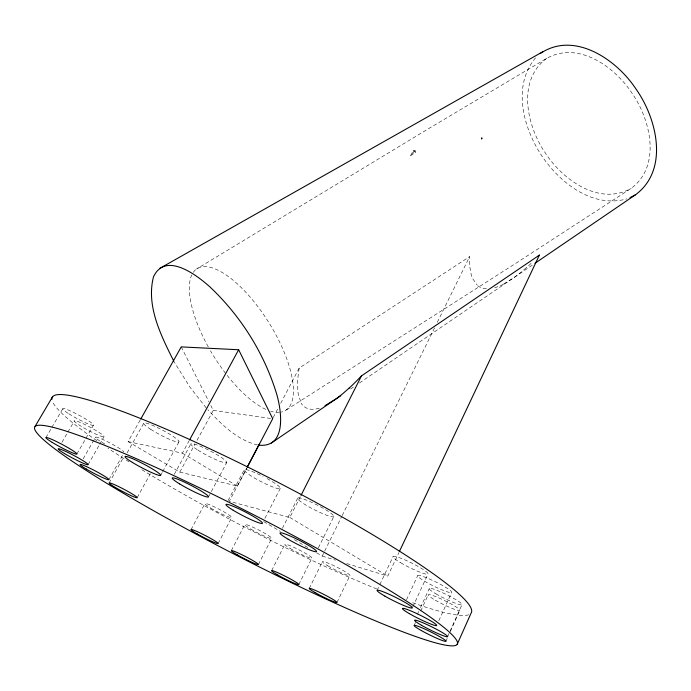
<?xml version="1.0" encoding="UTF-8"?>
<svg xmlns="http://www.w3.org/2000/svg" width="691" height="691" viewBox="0 0 691 691"><rect width="100%" height="100%" fill="white"/><g stroke="black" fill="none" stroke-linecap="round" stroke-linejoin="round"><path stroke-width="0.52" stroke-dasharray="3.46 2.59" d="M280.71 403.302L299.177 368.096L469.647 256.603L469.586 258.486A128.345 65.049 -49.1 0 0 469.871 267.167L471.107 274.12A83.68 42.047 -50.2 0 0 472.748 278.793L477.032 284.856M481.411 137.88C480.392 139.919 483.424 138.779 481.981 137.768L481.411 137.88L482.638 138.33M299.177 368.096L298.823 370.341A138.114 64.349 -54.1 0 0 297.657 382.019L297.804 390.398A89.122 40.709 -55 0 0 298.633 395.96L301.293 402.957M447.664 636.523L462.054 604.478M445.902 641.326L447.198 638.432M450.238 631.686L459.765 610.464M438.828 620.708L451.62 592.498A18.951 2.323 26.2 0 0 428.126 578.453A18.951 2.323 26.2 0 0 424.369 581.079A18.951 2.323 26.2 0 0 451.586 592.524M417.381 614.359L418.711 611.475M420.482 607.614L429.344 588.352M414.151 625.372L415.472 622.496M420.759 610.999L428.239 594.709M412.795 606.897L428.057 573.85M406.507 599.745L417.727 575.594M346.813 563.588L387.781 576.095L398.845 552.679M377.061 590.434L379.342 585.614M379.8 584.655L393.024 556.713M336.966 602.448L349.957 575.517M316.651 552.8L322.231 556.091L341.725 516.479M342.2 515.512L434.933 327.128M437.308 322.3L469.647 256.603M309.24 588.473L322.395 561.697M298.762 584.655L311.84 558.233M318.387 547.79L333.813 516.592A20.289 2.729 26.9 0 0 307.858 500.716A20.289 2.729 26.9 0 0 305.543 504.845A20.289 2.729 26.9 0 0 333.813 516.592M271.658 570.611L284.934 544.266M282.394 528.321L297.631 498.246M140.195 420.05L128.094 441.618L179.798 472.108L237.367 486.084L246.825 468.057L229.3 501.295L289.823 517.473L300.55 496.285M481.23 139.254L481.981 137.768M258.382 564.547L271.667 538.41M264.895 518.354L280.365 488.192M231.33 550.623L244.804 524.573M218.157 543.48L231.761 517.404M228.039 500.604L244.294 469.655M273.221 417.571L278.214 408.061M410.661 155.596L413.313 150.552L415.015 150.232L415.611 152.409L410.661 155.596L415.015 150.232M191.036 529.66L204.821 503.696M208.483 496.915L226.691 462.607M174.262 474.397L190.828 443.924M179.798 472.108L195.009 444.054M197.039 440.305L213.269 410.385L210.841 405.574M128.094 441.618L182.355 453.166L189.014 440.944M160.649 475.348L162.178 472.558M162.687 471.625L178.969 441.86M137.198 497.606L150.336 473.724M108.902 479.64L123.102 454.307M109.066 483.035L123.421 457.39M127.135 452.881L143.754 423.186M88.094 464.697L99.219 445.116M99.754 444.183L103.996 436.729A16.791 1.823 28.1 0 0 83.127 423.713A16.791 1.823 28.1 0 0 80.51 425.889A16.791 1.823 28.1 0 0 103.97 436.747M83.17 458.85L95.462 437.308M76.917 453.97L93.484 425.077M61.974 442.3L67.373 432.989M67.908 432.056L74.386 420.871M45.874 437.671L51.307 428.368M51.851 427.435L62.717 408.83M535.542 57.854C512.091 85.727 523.122 127.351 541.269 155.034C559.261 182.372 592.437 208.691 626.987 198.835M526.24 267.814L520.107 272.988A79.811 39.404 -50.6 0 1 513.465 277.981L503.532 284.027M350.57 389.024L355.019 385.984M359.475 382.952L534.065 263.919M286.307 409.918L516.687 262.753L631.203 188.358C661.166 166.09 650.836 120.735 632.628 94.088C615.439 67.321 578.79 40.544 546.78 58.32L429.672 128.008L196.469 269.041M546.78 58.32C516.643 80.424 526.844 125.814 545 152.504C562.206 179.444 599.071 206.419 631.203 188.358M213.269 410.385L270.578 418.426M257.553 444.978C237.246 440.167 221.751 424.55 207.922 409.841M322.231 556.091L335.55 560.151M263.686 521.567L280.408 531.431M294.349 539.654L308.29 547.868M182.355 453.166L237.367 486.084M289.823 517.473L387.781 576.095M413.313 150.552L415.611 152.409M206.229 407.923L189.844 386.995L174.322 362.162M181.232 346.899L208.898 401.721M193.238 272.349A83.568 32.287 58 0 1 268.238 321.6A83.568 32.287 58 0 1 281.297 412.095M279.38 412.372A83.568 32.287 58 0 1 270.682 411.24M265.81 409.366A83.568 32.287 58 0 1 210.461 350.76M208.285 346.917A83.568 32.287 58 0 1 191.761 274.958M104.911 444.106A16.221 1.71 27.9 0 1 100.42 438.474A16.221 1.71 27.9 0 1 123.87 451.802M267.002 478.552A20.35 2.755 27.3 0 1 275.908 488.053A20.35 2.755 27.3 0 1 245.564 471.944A20.35 2.755 27.3 0 1 263.116 476.496M468.697 614.748A235.605 27.545 27.2 0 1 411.3 602.258M376.759 588.965A235.605 27.545 27.2 0 1 140.593 468.947M129.122 461.864A235.605 27.545 27.2 0 1 107.951 448.234M96.844 440.703A235.605 27.545 27.2 0 1 52.335 401.117M531.094 263.366A114.758 55.375 -50.4 0 1 526.24 267.832M503.506 284.208A51.505 25.852 -51 0 1 493.098 288.087M486.455 288.717A51.505 25.852 -51 0 1 476.876 285.046M319.302 408.156A56.55 25.619 -55.7 0 1 301.129 403.164M400.737 562.776A19.521 2.488 26.4 0 0 428.023 573.927A19.521 2.488 26.4 0 0 402.87 559.028A19.521 2.488 26.4 0 0 400.737 562.776M197.937 450.117A20.229 2.712 27.6 0 0 226.605 462.728A20.229 2.712 27.6 0 0 201.781 446.844A20.229 2.712 27.6 0 0 197.937 450.117M290.255 548.516A15.202 1.537 27 0 0 311.866 558.216A15.202 1.537 27 0 0 293.088 546.987A15.202 1.537 27 0 0 290.255 548.516M435.961 593.854A18.303 2.159 26.2 0 0 461.977 604.737A18.303 2.159 26.2 0 0 438.897 591.133A18.303 2.159 26.2 0 0 435.961 593.854M210.833 508.144A15.159 1.529 27.4 0 0 231.735 517.516A15.159 1.529 27.4 0 0 212.301 505.933A15.159 1.529 27.4 0 0 210.833 508.144M150.724 429.327A19.935 2.609 27.9 0 0 178.9 441.929A19.935 2.609 27.9 0 0 154.508 426.217A19.935 2.609 27.9 0 0 150.724 429.327M68.798 413.779A17.422 1.952 28.2 0 0 93.363 425.25A17.422 1.952 28.2 0 0 72.149 411.75A17.422 1.952 28.2 0 0 68.798 413.779M327.923 565.877A15.427 1.572 26.8 0 0 349.871 575.62A15.427 1.572 26.8 0 0 330.756 564.262A15.427 1.572 26.8 0 0 327.923 565.877M435.252 600.168A17.646 2.004 26.2 0 0 459.843 610.378A17.646 2.004 26.2 0 0 436.971 597.145A17.646 2.004 26.2 0 0 435.252 600.168M250.876 529.168A15.107 1.52 27.2 0 0 271.675 538.384A15.107 1.52 27.2 0 0 252.172 526.879A15.107 1.52 27.2 0 0 250.876 529.168"/><path stroke-width="1.04" d="M457.183 644.332A237.557 21.965 27.2 0 0 150.12 464.801A237.557 21.965 27.2 0 0 130.668 497.572A237.557 21.965 27.2 0 0 457.183 644.332L471.219 612.839A235.605 27.545 27.2 0 0 266.916 476.652A235.605 27.545 27.2 0 0 51.903 399.329M399.303 551.703L539.36 255.126L361.479 375.878A126.643 55.34 -54.7 0 1 349.041 388.212M301.034 495.317L361.479 375.878M247.266 467.047L259.246 444.209M247.318 467.107L272.703 418.72L238.654 349.75L181.232 346.899L140.714 419.117M189.524 440.003L238.654 349.75M35.068 426.451L52.671 396.556M349.041 388.195L342.753 393.689A89.562 39.983 -55.1 0 1 335.904 399.001L324.995 405.677M258.875 445.185C287.784 448.018 281.384 408.511 275.951 391.719C263.444 352.134 240.425 315.796 210.306 287.266C197.263 275.424 165.59 251.083 153.514 276.763C145.896 306.104 161.133 335.705 173.873 361.367M540.258 53.553C574.126 30.447 616.622 59.581 635.841 88.802C656.856 118.308 669.406 169.571 635.616 194.689L534.955 263.314M271.287 443.069L340.767 395.701M635.616 194.689L629.976 197.686M159.569 268.497L542.85 51.704M539.351 255.117A114.758 55.375 -50.4 0 1 538.194 256.318M385.008 596.195A19.694 1.987 26.5 0 0 412.32 607.942A19.694 1.987 26.5 0 0 386.787 593.241A19.694 1.987 26.5 0 0 385.008 596.195M179.66 483.925A20.419 2.159 27.5 0 0 208.406 497.002A20.419 2.159 27.5 0 0 183.072 481.489A20.419 2.159 27.5 0 0 179.66 483.925M115.483 487.552A15.867 1.296 27.7 0 0 137.181 497.675A15.867 1.296 27.7 0 0 116.727 485.678A15.867 1.296 27.7 0 0 115.483 487.552M277.143 574.636A15.306 1.218 27 0 0 298.797 584.646A15.306 1.218 27 0 0 279.751 573.599A15.306 1.218 27 0 0 277.143 574.636M421.562 625.329A18.458 1.719 26.4 0 0 447.604 636.731A18.458 1.719 26.4 0 0 424.196 623.317A18.458 1.719 26.4 0 0 421.562 625.329M288.216 539.256A20.48 2.185 27 0 0 316.521 551.573A20.48 2.185 27 0 0 290.108 535.974A20.48 2.185 27 0 0 288.216 539.256M64.539 453.572A16.93 1.451 27.9 0 0 88.068 464.715A16.93 1.451 27.9 0 0 66.854 451.957A16.93 1.451 27.9 0 0 64.539 453.572M197.211 533.91A15.262 1.209 27.3 0 0 218.14 543.575A15.262 1.209 27.3 0 0 198.429 532.174A15.262 1.209 27.3 0 0 197.211 533.91M132.326 462.374A20.117 2.082 27.8 0 0 160.588 475.399A20.117 2.082 27.8 0 0 135.686 460.068A20.117 2.082 27.8 0 0 132.326 462.374M52.17 442.361A17.56 1.555 28 0 0 76.822 454.108A17.56 1.555 28 0 0 55.194 440.927A17.56 1.555 28 0 0 52.17 442.361M314.906 592.455A15.539 1.252 26.9 0 0 336.888 602.535A15.539 1.252 26.9 0 0 317.514 591.349A15.539 1.252 26.9 0 0 314.906 592.455M421.372 630.563A17.793 1.598 26.4 0 0 445.971 641.265A17.793 1.598 26.4 0 0 422.797 628.179A17.793 1.598 26.4 0 0 421.372 630.563M237.566 555.003A15.211 1.209 27.2 0 0 258.391 564.53A15.211 1.209 27.2 0 0 238.62 553.197A15.211 1.209 27.2 0 0 237.566 555.003M86.375 469.103A16.342 1.365 27.8 0 0 108.876 479.684A16.342 1.365 27.8 0 0 88.059 467.332A16.342 1.365 27.8 0 0 86.375 469.103M233.238 510.286A20.54 2.203 27.3 0 0 262.364 523.407A20.54 2.203 27.3 0 0 237.03 507.963A20.54 2.203 27.3 0 0 233.238 510.286M409.34 613.617A19.115 1.857 26.4 0 0 436.591 625.588A19.115 1.857 26.4 0 0 412.777 611.742A19.115 1.857 26.4 0 0 409.34 613.617"/></g></svg>
